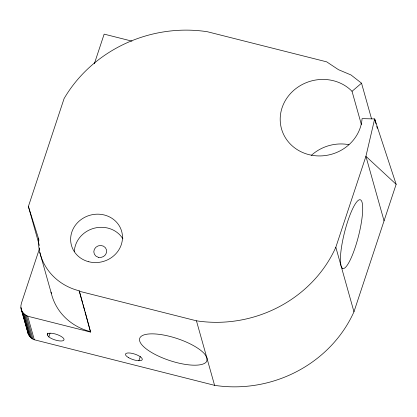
<?xml version="1.0" encoding="UTF-8"?>
<svg xmlns="http://www.w3.org/2000/svg" width="417" height="417" viewBox="0 0 417 417"><rect width="100%" height="100%" fill="white"/><g stroke="black" fill="none" stroke-linecap="round" stroke-linejoin="round"><path stroke-width="0.63" d="M47.251 334.981A8.83 2.893 18.3 0 1 57.635 334.742A8.83 2.893 18.3 0 1 62.649 340.83A8.83 2.893 18.3 0 1 48.836 336.905L47.251 334.981L47.856 333.136M39.365 245.509L28.392 206.467L64.093 98.568A134.05 123.667 -15.7 0 1 207.317 31.723L326.683 61.846L338.479 69.681L351.02 74.977L361.529 83.186L371.568 118.897M94.346 63.759L104.151 34.131L131.939 41.142M39.683 247.985L21.418 303.19L20.85 306.026L21.1 308.872L28.168 333.855L29.591 336.337L31.687 338.354L34.298 339.756L214.578 385.334A124.829 115.16 -15.7 0 0 353.965 311.791L396.15 184.298L374.664 118.923L362.076 118.631A41.215 38.02 -15.7 0 1 307.949 154.384A41.215 38.02 -15.7 0 1 287.131 97.734A41.215 38.02 -15.7 0 1 352.031 91.307L361.529 83.186M48.836 336.905L50.061 333.209M21.1 308.872C21.992 312.719 25.296 315.711 29.101 316.571L90.578 332.088L79.204 290.805A58.453 53.923 -15.7 0 1 38.468 238.415L28.392 206.467M90.578 332.088L85.131 311.874M138.866 360.747L140.284 356.457M340.955 265.499L335.826 247.265L365.918 156.323L374.664 118.923L376.071 123.938M79.079 291.186L196.443 320.809A124.829 115.16 -15.7 0 0 335.826 247.265M396.15 184.298L365.918 156.323L384.057 220.848M28.168 333.855L27.512 331.082M376.775 126.44L377.302 128.321M352.031 91.307L361.367 124.506M341.153 266.218L353.965 311.791M196.443 320.809L206.796 357.635M206.994 358.349L214.578 385.334M79.204 290.805L82.691 303.201M83.04 304.441L84.781 310.634M38.468 238.415L38.995 240.275M39.829 252.462L51.327 293.365M27.658 316.133L34.298 339.756M26.297 315.513L32.938 339.136M25.046 314.731L31.687 338.354M23.925 313.793L30.561 337.416M22.951 312.714L29.591 336.337M22.148 311.52L28.789 335.143M20.871 307.459L27.34 330.462M311.405 155.306A41.215 38.02 -15.7 0 1 348.92 144.663M90.703 331.708A58.453 53.923 -15.7 0 1 51.041 292.124M74.335 251.519A26.073 24.056 -15.7 0 1 94.242 228.203A26.073 24.056 -15.7 0 1 122.895 238.837M207.014 358.021L206.827 361.143A35.455 11.613 18.3 0 1 157.094 355.446A35.455 11.613 18.3 0 1 151.027 333.866A35.455 11.613 18.3 0 1 204.909 354.325L207.014 358.021M342.331 268.298L341.017 265.973L340.418 261.48A35.455 7.23 -75.8 0 1 354.539 205.143A35.455 7.23 -75.8 0 1 360.606 226.723A35.455 7.23 -75.8 0 1 342.331 268.298M88.816 261.761A26.073 24.056 -15.7 0 0 121.858 232.092A26.073 24.056 -15.7 0 0 78.99 221.271A26.073 24.056 -15.7 0 0 88.816 261.761M98.318 257.305A6.474 5.974 -15.7 0 0 106.528 249.934A6.474 5.974 -15.7 0 0 95.879 247.25A6.474 5.974 -15.7 0 0 98.318 257.305M128.603 357.666A8.83 2.893 18.3 0 0 142.213 359.741A8.83 2.893 18.3 0 0 130.813 353.131A8.83 2.893 18.3 0 0 128.603 357.666"/></g></svg>
